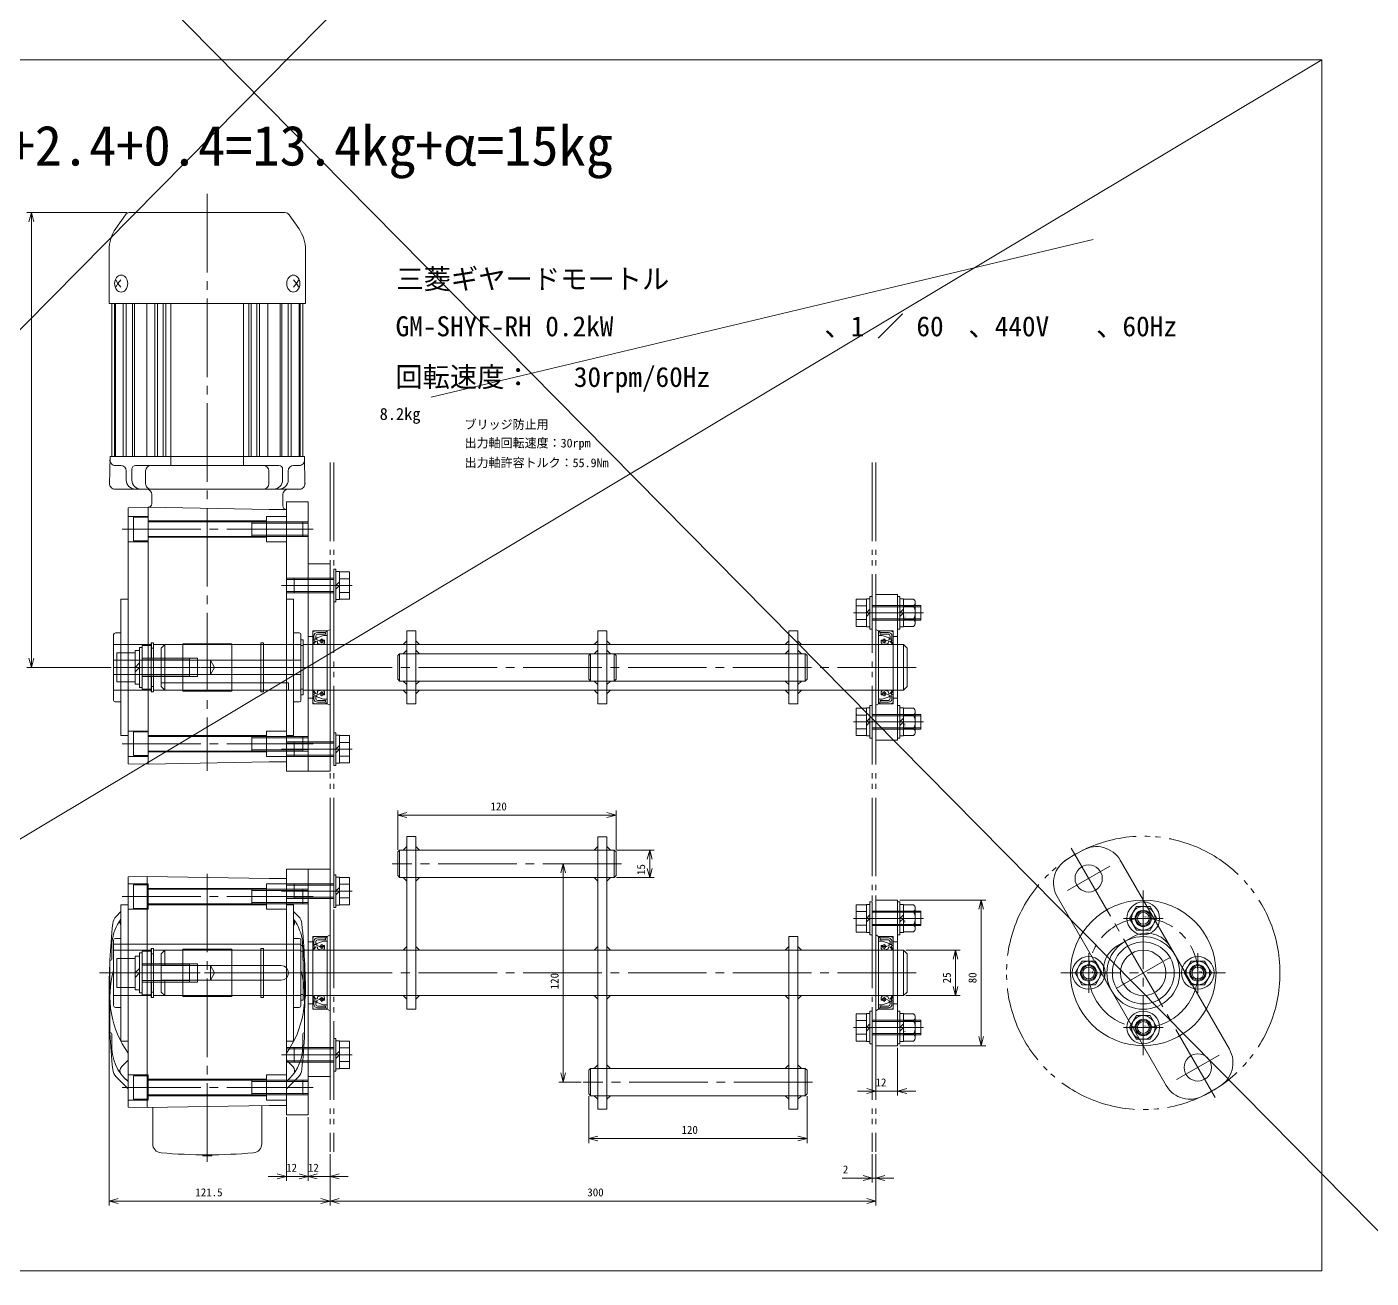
# Model space of a CAD drawing. Units: millimetres at full size. Extents: x -24503 to 24503, y -7436 to 7436.
# Drawn here: x -13068 to -12329, y -7085 to -6397 of the extents above; entities that cross this region are included whole.
import ezdxf
from ezdxf.enums import TextEntityAlignment as Align

# ---------------------------------------------------------------- set-up
doc = ezdxf.new("R2010")
doc.units = ezdxf.units.MM
doc.header["$LTSCALE"] = 4.8
doc.linetypes.add('CHAIN2', pattern=[12, 9, -1, 1, -1])
doc.linetypes.add('DOUBLE_CHAIN2', pattern=[12.8, 9, -1, 0.6, -0.6, 0.6, -1])
for name, color, linetype, lineweight in [('0-2_08_DIM', 3, 'Continuous', 9), ('0-3_06_PHANTOM', 7, 'DOUBLE_CHAIN2', 9), ('0-4_0', 2, 'Continuous', 9), ('0-6_05_CENTER', 2, 'CHAIN2', 9), ('0-7_04_HIDDEN', 7, 'Continuous', 9), ('0-8_10_DRAFT', 1, 'Continuous', 9)]:
    doc.layers.add(name, color=color, linetype=linetype, lineweight=lineweight)
doc.layers.add('0-9_07_TEXT', color=2, linetype='Continuous')
doc.styles.add('ＭＳ ゴシック', font='')
doc.styles.add('ＭＳ Ｐゴシック', font='')
doc.styles.get('ＭＳ ゴシック').set_extended_font_data('MS Gothic')
doc.styles.get('ＭＳ Ｐゴシック').set_extended_font_data('MS PGothic')

# ---------------------------------------------------------------- blocks, each defined once
blk = doc.blocks.new('GM-SHYF-RH 0.2kW、1／30、200V、60Hzb_1_1')
at = {"layer": '0-4_0'}
for p, q in [((-200, 105.5), (-229.505, 105.5)), ((-200, 105.5), (-200, 51.5)), ((-116, 104), (-200, 104)), ((-100.493, 105.218), (-116, 104.948)), ((-116, 51.5), (-116, 105)), ((-241.321, 101.775), (-248.891, 96.473)), ((-213, 101.82), (-211, 100.644)), ((-211, 100.644), (-213, 98.991)), ((-200, 102.5), (-116, 102.5)), ((-200, 102), (-116, 102)), ((-200, 97.633), (-116, 97.633)), ((-111, 99), (-111, 102.034)), ((-98, 102.261), (-98, 85)), ((-98, 102.261), (-98, 51.5)), ((-37.5, 95), (-37.5, 99)), ((-19, 102), (-19, 99)), ((18, 103), (-18, 103)), ((19, 102), (19, 99)), ((-250, 94.344), (-250, 51.5)), ((-200.158, 91.54), (-116, 91.54)), ((-200, 96.005), (-116, 96.005)), ((-200, 92.542), (-116, 92.542)), ((-111, 51.5), (-111, 90.93)), ((-109, 92.93), (-103, 92.93)), ((-108, 96), (-103, 96)), ((-98, 88.392), (-98, 91)), ((-88.831, 93), (-95, 93)), ((-86.831, 95), (0, 95)), ((-86.831, 85.5), (-86.831, 95)), ((0, 95), (52.023, 95)), ((52.023, 85.5), (52.023, 95)), ((-200, 84.804), (-116, 84.804)), ((-101, 85.392), (-108, 85.392)), ((-87.991, 19), (-86.831, 85.5)), ((53.183, 19), (52.023, 85.5)), ((-200, 80.256), (-116, 80.256)), ((-200, 78.777), (-116, 78.777)), ((-200, 75.685), (-116, 75.685)), ((-200, 74.338), (-116, 74.338)), ((-200, 71.5), (-116, 71.5)), ((-111, 71.5), (-116, 71.5)), ((-250, 8.656), (-250, 51.5)), ((-200, -2.5), (-200, 51.5)), ((-116, 51.5), (-116, -2)), ((-111, 51.5), (-111, 12.07)), ((-98, 0.739), (-98, 51.5)), ((-200, 31.5), (-116, 31.5)), ((-111, 31.5), (-116, 31.5)), ((-200, 28.662), (-116, 28.662)), ((-200, 27.315), (-116, 27.315)), ((-200, 24.223), (-116, 24.223)), ((-200, 22.744), (-116, 22.744)), ((-200, 18.196), (-116, 18.196)), ((-101, 17.608), (-108, 17.608)), ((-89.992, 21), (-95, 21)), ((-87.992, 19), (53.192, 19)), ((-87.983, 19), (-87.791, 8)), ((-200.158, 11.46), (-116, 11.46)), ((-200, 10.458), (-116, 10.458)), ((-109, 10.07), (-103, 10.07)), ((-98, 14.608), (-98, 12)), ((-73.125, 8), (-59.09, 8)), ((-37.5, 4), (-37.5, 8)), ((37.5, 4), (37.5, 8)), ((-241.321, 1.225), (-248.891, 6.527)), ((-211, 2.356), (-213, 4.009)), ((-213, 1.18), (-211, 2.356)), ((-200, 6.995), (-116, 6.995)), ((-200, 5.367), (-116, 5.367)), ((-200, 1), (-116, 1)), ((-200, 0.5), (-116, 0.5)), ((-111, 4), (-111, 0.966)), ((-108, 7), (-103, 7)), ((-98, 0.739), (-98, 7)), ((37.5, 4), (-37.5, 4)), ((-19, 1), (-19, 4)), ((18, 0), (-18, 0)), ((19, 1), (19, 4)), ((-200, -2.5), (-229.505, -2.5)), ((-116, -1), (-200, -1)), ((-100.493, -2.218), (-116, -1.948))]:
    blk.add_line(p, q, dxfattribs=at)
for points in [[(-206.3, 98.827), (-206.39, 99.53), (-206.658, 100.206), (-207.092, 100.829), (-207.677, 101.375), (-208.389, 101.823), (-209.201, 102.156), (-210.083, 102.361), (-211, 102.431), (-211.917, 102.361), (-212.799, 102.156), (-213.611, 101.823), (-214.323, 101.375), (-214.908, 100.829), (-215.342, 100.206), (-215.61, 99.53), (-215.7, 98.827), (-215.61, 98.124), (-215.342, 97.448), (-214.908, 96.825), (-214.323, 96.279), (-213.611, 95.831), (-212.799, 95.498), (-211.917, 95.293), (-211, 95.224), (-210.083, 95.293), (-209.201, 95.498), (-208.389, 95.831), (-207.677, 96.279), (-207.092, 96.825), (-206.658, 97.448), (-206.39, 98.124)], [(-206.3, 4.173), (-206.39, 4.876), (-206.658, 5.552), (-207.092, 6.175), (-207.677, 6.721), (-208.389, 7.169), (-209.201, 7.502), (-210.083, 7.707), (-211, 7.776), (-211.917, 7.707), (-212.799, 7.502), (-213.611, 7.169), (-214.323, 6.721), (-214.908, 6.175), (-215.342, 5.552), (-215.61, 4.876), (-215.7, 4.173), (-215.61, 3.47), (-215.342, 2.794), (-214.908, 2.171), (-214.323, 1.625), (-213.611, 1.177), (-212.799, 0.844), (-211.917, 0.639), (-211, 0.569), (-210.083, 0.639), (-209.201, 0.844), (-208.389, 1.177), (-207.677, 1.625), (-207.092, 2.171), (-206.658, 2.794), (-206.39, 3.47)]]:
    blk.add_lwpolyline(points, close=True, dxfattribs=at)
for points in [[(-209, 101.82), (-211, 100.644), (-209, 98.991)], [(37.5, 95), (37.5, 99), (-37.5, 99)], [(53.192, 19), (53, 8), (-87.791, 8)], [(-209, 1.18), (-211, 2.356), (-209, 4.009)]]:
    blk.add_lwpolyline(points, dxfattribs=at)
for centre, radius, start, end in [((-229.505, 84.9), 20.6, 90, 125), ((-114, 102.034), 3, 0, 91), ((-101, 102.261), 3, 0, 91), ((-101, 102.261), 3, 0, 91), ((-247.4, 94.344), 2.6, 125, 180), ((-108, 99), 3, 180, 270), ((-18, 102), 1, 90, 180), ((18, 102), 1, 0, 90), ((-109, 90.93), 2, 90, 180), ((-103, 91), 5, 0, 90), ((-103, 87.93), 5, 0, 90), ((-95, 96), 3, 180, 270), ((-88.831, 95), 2, 270, 0), ((-108, 82.392), 3, 90, 180), ((-101, 82.392), 3, 0, 90), ((-108, 20.608), 3, 180, 270), ((-103, 15.07), 5, 270, 0), ((-101, 20.608), 3, 270, 0), ((-95, 18), 3, 90, 180), ((-89.992, 19), 2, 0, 90), ((-247.4, 8.656), 2.6, 180, 235), ((-109, 12.07), 2, 180, 270), ((-103, 12), 5, 270, 0), ((-229.505, 18.1), 20.6, 235, 270), ((-114, 0.966), 3, 269, 0), ((-108, 4), 3, 90, 180), ((-101, 0.739), 3, 269, 0), ((-101, 0.739), 3, 269, 0), ((-18, 1), 1, 180, 270), ((18, 1), 1, 270, 0)]:
    blk.add_arc(centre, radius, start, end, dxfattribs=at)
at = {"layer": '0-6_05_CENTER'}
for p, q in [((-76, 4.75), (-76, 98.25)), ((0, 0), (0, 103)), ((42, 4.75), (42, 98.25)), ((-260.386, 51.5), (56.966, 51.5))]:
    blk.add_line(p, q, dxfattribs=at)
at = {"layer": '0-7_04_HIDDEN', "color": 2}
for p, q in [((-12.5, 82.35), (-12.5, 103)), ((-4, 103), (-4, 0)), ((4, 103), (4, 0)), ((12.5, 82.35), (12.5, 103)), ((-83, 95), (-83, 84)), ((-69, 95), (-69, 84)), ((35, 95), (35, 84)), ((49, 95), (49, 84)), ((-69, 84), (-83, 84)), ((-80.5, 19), (-80.5, 84)), ((-71.5, 19), (-71.5, 84)), ((-13.5, 81), (-13.5, 82.35)), ((13.5, 82.35), (-13.5, 82.35)), ((13.5, 81), (13.5, 82.35)), ((49, 84), (35, 84)), ((37.5, 19), (37.5, 84)), ((46.5, 19), (46.5, 84)), ((13.5, 81), (-13.5, 81)), ((-12.5, 65), (-12.5, 81)), ((12.5, 65), (12.5, 81)), ((13, 65), (-13, 65)), ((-13, 38), (-13, 65)), ((13, 38), (13, 65)), ((13, 38), (-13, 38)), ((-12.5, 22), (-12.5, 38)), ((12.5, 22), (12.5, 38)), ((-83, 8), (-83, 19)), ((-69, 19), (-83, 19)), ((-69, 8), (-69, 19)), ((-13.5, 20.65), (-13.5, 22)), ((13.5, 22), (-13.5, 22)), ((13.5, 20.65), (-13.5, 20.65)), ((-12.5, 0), (-12.5, 20.65)), ((12.5, 0), (12.5, 20.65)), ((13.5, 20.65), (13.5, 22)), ((35, 8), (35, 19)), ((49, 19), (35, 19)), ((49, 8), (49, 19))]:
    blk.add_line(p, q, dxfattribs=at)
blk = doc.blocks.new('A$C46CB4146_1_1_1_1')
at = {"layer": '0-7_04_HIDDEN'}
for p, q in [((-7.506, 8.7), (7.506, 8.7)), ((-7.506, 3.2), (-7.506, 8.7)), ((-3.753, 3.2), (-3.753, 8.7)), ((3.753, 3.2), (3.753, 8.7)), ((7.506, 3.2), (7.506, 8.7)), ((-9, 1.2), (9, 1.2)), ((-9, 1.2), (-9, 0)), ((-9, 0), (9, 0)), ((-7.7, 3.2), (-7.7, 1.2)), ((7.7, 3.2), (-7.7, 3.2)), ((-4, -21.8), (-4, 0)), ((-3.323, -21.8), (-3.323, 0)), ((0, 1.2), (-2, 3.2)), ((0, 3.2), (2, 1.2)), ((3.323, -21.8), (3.323, 0)), ((4, -21.8), (4, 0)), ((7.7, 1.2), (7.7, 3.2)), ((9, 0), (9, 1.2)), ((-4, -21.8), (4, -21.8))]:
    blk.add_line(p, q, dxfattribs=at)
at = {"layer": '0-7_04_HIDDEN', "linetype": 'CHAIN2'}
blk.add_line((0, -23.3), (0, 10.2), dxfattribs=at)
at = {"layer": '0-8_10_DRAFT', "style": 'ＭＳ ゴシック', "width": 1.8}
blk.add_text('BT-M8x25L,SW,PW', height=0.2199, dxfattribs=at).set_placement((2.973, 8.358), align=Align.BOTTOM_LEFT)
blk = doc.blocks.new('A$C5D443E21_1_1')
at = {"layer": '0-4_0', "color": 134}
blk.add_lwpolyline([(57, 12), (57, 0), (-91, 0), (-91, 12)], close=True, dxfattribs=at)
at = {"layer": '0-6_05_CENTER'}
for p, q in [((-76, 14.715), (-76, -2.715)), ((42, 14.715), (42, -2.715))]:
    blk.add_line(p, q, dxfattribs=at)
at = {"layer": '0-6_05_CENTER', "color": 8, "lineweight": 18}
for p, q in [((-45, 14.715), (-45, -2.715)), ((45, 14.715), (45, -2.715))]:
    blk.add_line(p, q, dxfattribs=at)
at = {"layer": '0-7_04_HIDDEN'}
for p, q in [((-80, 12), (-80, 0)), ((-79.25, 12), (-79.25, 0)), ((-72.75, 12), (-72.75, 0)), ((-72, 12), (-72, 0)), ((38, 12), (38, 0)), ((38.75, 12), (38.75, 0)), ((45.25, 12), (45.25, 0)), ((46, 12), (46, 0))]:
    blk.add_line(p, q, dxfattribs=at)
at = {"layer": '0-7_04_HIDDEN', "color": 8, "lineweight": 18}
for p, q in [((-49, 12), (-49, 0)), ((-48.25, 12), (-48.25, 0)), ((-41.75, 12), (-41.75, 0)), ((-41, 12), (-41, 0)), ((41, 12), (41, 0)), ((41.75, 12), (41.75, 0)), ((48.25, 12), (48.25, 0)), ((49, 12), (49, 0))]:
    blk.add_line(p, q, dxfattribs=at)
at = {"layer": '0-8_10_DRAFT'}
blk.add_line((0, 12), (0, 0), dxfattribs=at)
blk = doc.blocks.new('A$C1B873358_1_1')
at = {"layer": '0-4_0', "color": 134}
blk.add_lwpolyline([(12, 57), (0, 57), (0, -57), (12, -57)], close=True, dxfattribs=at)
at = {"layer": '0-6_05_CENTER'}
for p, q in [((19.166, 45), (-7.076, 45)), ((19.166, -45), (-7.076, -45))]:
    blk.add_line(p, q, dxfattribs=at)
at = {"layer": '0-7_04_HIDDEN'}
for p, q in [((2.5, 17), (0, 17)), ((10.5, 20), (2.5, 20)), ((10.5, 20), (12, 20.866)), ((2.5, -17), (0, -17)), ((10.5, -20), (12, -20.866))]:
    blk.add_line(p, q, dxfattribs=at)
blk.add_lwpolyline([(10.5, -20), (2.5, -20), (2.5, 20)], dxfattribs=at)
at = {"layer": '0-8_10_DRAFT'}
for p, q in [((10.5, 20), (10.5, -20)), ((0, 0), (12, 0))]:
    blk.add_line(p, q, dxfattribs=at)
blk = doc.blocks.new('AE1314A0a_1_1')
at = {"layer": '0-4_0'}
for p, q in [((-6.017, 17.5), (-7.9, 17.5)), ((-7.05, 18.2), (-2.607, 18.2)), ((-6.969, 20), (-1.024, 20)), ((-6.969, 20), (-1.024, 20)), ((-6.5, 13.545), (-6.5, 14.92)), ((-6.4, 15.02), (-5.754, 15.02)), ((-2.24, 16.189), (-5.984, 17.494)), ((-4.9, 15.875), (-4.9, 13.125)), ((-3.9, 14.5), (-2.236, 15.15)), ((-2.173, 15.243), (-2.173, 16.095)), ((-0.979, 19.989), (-0.055, 19.528)), ((-0.979, 19.989), (-0.055, 19.528)), ((-0.1, 15), (-0.553, 15)), ((0, 19.438), (0, 15.1)), ((-3.525, 14.5), (-6.275, 14.5)), ((-1.767, 14.416), (-2.459, 14.135)), ((-6.5, -13.545), (-6.5, -14.92)), ((-3.525, -14.5), (-6.275, -14.5)), ((-4.9, -15.875), (-4.9, -13.125)), ((-3.9, -14.5), (-2.236, -15.15)), ((-1.767, -14.416), (-2.459, -14.135)), ((-6.017, -17.5), (-7.9, -17.5)), ((-7.05, -18.2), (-2.607, -18.2)), ((-6.969, -20), (-1.024, -20)), ((-6.969, -20), (-1.024, -20)), ((-6.4, -15.02), (-5.754, -15.02)), ((-2.24, -16.189), (-5.984, -17.494)), ((-2.173, -15.243), (-2.173, -16.095)), ((-0.979, -19.989), (-0.055, -19.528)), ((-0.979, -19.989), (-0.055, -19.528)), ((-0.1, -15), (-0.553, -15)), ((0, -19.438), (0, -15.1))]:
    blk.add_line(p, q, dxfattribs=at)
for points in [[(-8, 17.6), (-8, 19), (-7.86, 19.215), (-7.86, 19.4)], [(-8, 12.5), (-8, 17.6), (-8, 19), (-7.86, 19.215), (-7.86, 19.4)], [(-7.76, 19.5), (-7.724, 19.5), (-7.026, 19.982)], [(-7.76, 19.5), (-7.724, 19.5), (-7.026, 19.982)], [(-2.607, 19.2), (-7.05, 19.2), (-7.05, 18.2)], [(-1.607, 17.2), (-1.607, 15.585), (-0.607, 15.585), (-0.607, 17.2)], [(0, 19.438), (0, 15.1), (0, 12.5)], [(-2.673, 13.162), (-5, 12.5), (-5.837, 12.5), (-6.484, 13.49)], [(-2.549, 14.03), (-2.673, 13.491), (-2.673, 13.162)], [(-0.803, 14.75), (-0.803, 14.171), (0, 12.775), (-0.292, 12.5), (-1.649, 14.382)], [(-8, -12.5), (-8, -17.6), (-8, -19), (-7.86, -19.215), (-7.86, -19.4)], [(-2.673, -13.162), (-5, -12.5), (-5.837, -12.5), (-6.484, -13.49)], [(-2.549, -14.03), (-2.673, -13.491), (-2.673, -13.162)], [(-0.803, -14.75), (-0.803, -14.171), (0, -12.775), (-0.292, -12.5), (-1.649, -14.382)], [(0, -19.438), (0, -15.1), (0, -12.5)], [(-8, -17.6), (-8, -19), (-7.86, -19.215), (-7.86, -19.4)], [(-7.76, -19.5), (-7.724, -19.5), (-7.026, -19.982)], [(-7.76, -19.5), (-7.724, -19.5), (-7.026, -19.982)], [(-2.607, -19.2), (-7.05, -19.2), (-7.05, -18.2)], [(-1.607, -17.2), (-1.607, -15.585), (-0.607, -15.585), (-0.607, -17.2)]]:
    blk.add_lwpolyline(points, dxfattribs=at)
for centre in [(-4.9, 14.5), (-4.9, -14.5)]:
    blk.add_circle(centre, 1, dxfattribs=at)
for centre, radius, start, end in [((-7.9, 17.6), 0.1, 180, 270), ((-7.76, 19.4), 0.1, 90, 180), ((-7.76, 19.4), 0.1, 90, 180), ((-6.969, 19.9), 0.1, 90, 124.61956), ((-6.969, 19.9), 0.1, 90, 124.61956), ((-6.4, 14.92), 0.1, 90, 180), ((-6.017, 17.4), 0.1, 70.78519, 90), ((-2.607, 17.2), 2, 0, 90), ((-2.607, 17.2), 1, 0, 90), ((-2.273, 16.095), 0.1, 360, 70.78519), ((-2.273, 15.243), 0.1, 291.33975, 0), ((-1.024, 19.9), 0.1, 63.43495, 90), ((-1.024, 19.9), 0.1, 63.43495, 90), ((-0.553, 14.75), 0.25, 90, 180), ((-0.1, 15.1), 0.1, 270, 360), ((-0.1, 19.438), 0.1, 0, 63.43495), ((-0.1, 19.438), 0.1, 0, 63.43495), ((-6.4, 13.545), 0.1, 180, 213.12981), ((-2.402, 13.996), 0.15, 112.11539, 167.01248), ((-1.73, 14.323), 0.1, 35.78155, 112.11539), ((-6.4, -13.545), 0.1, 146.87019, 180), ((-2.402, -13.996), 0.15, 192.98752, 247.88461), ((-1.73, -14.323), 0.1, 247.88461, 324.21845), ((-0.553, -14.75), 0.25, 180, 270), ((-7.9, -17.6), 0.1, 90, 180), ((-7.76, -19.4), 0.1, 180, 270), ((-7.76, -19.4), 0.1, 180, 270), ((-6.969, -19.9), 0.1, 235.38044, 270), ((-6.969, -19.9), 0.1, 235.38044, 270), ((-6.4, -14.92), 0.1, 180, 270), ((-6.017, -17.4), 0.1, 270, 289.21481), ((-2.607, -17.2), 1, 270, 0), ((-2.607, -17.2), 2, 270, 0), ((-2.273, -16.095), 0.1, 289.21481, 0), ((-2.273, -15.243), 0.1, 360, 68.66025), ((-1.024, -19.9), 0.1, 270, 296.56505), ((-1.024, -19.9), 0.1, 270, 296.56505), ((-0.1, -15.1), 0.1, 0, 90), ((-0.1, -19.438), 0.1, 296.56505, 360), ((-0.1, -19.438), 0.1, 296.56505, 0)]:
    blk.add_arc(centre, radius, start, end, dxfattribs=at)
at = {"layer": '0-8_10_DRAFT'}
for p, q in [((-8, 12.5), (0, 12.5)), ((0, 0), (-8, 0)), ((-8, -12.5), (0, -12.5))]:
    blk.add_line(p, q, dxfattribs=at)
blk = doc.blocks.new('STWS25a_1_1')
at = {"layer": '0-4_0'}
for points in [[(0, 11.95), (-1.2, 11.95), (-1.2, 15.05), (0, 15.05)], [(0, -11.95), (-1.2, -11.95), (-1.2, -15.05), (0, -15.05)]]:
    blk.add_lwpolyline(points, close=True, dxfattribs=at)
at = {"layer": '0-8_10_DRAFT'}
blk.add_line((-1.2, 0), (0, 0), dxfattribs=at)
blk = doc.blocks.new('FWSSS-D24-V10.0-T8.0a_1_1')
at = {"layer": '0-4_0'}
for points in [[(0, 12), (-5, 12), (-5, 5), (0, 5)], [(0, -12), (-5, -12), (-5, -5), (0, -5)]]:
    blk.add_lwpolyline(points, close=True, dxfattribs=at)
at = {"layer": '0-8_10_DRAFT'}
blk.add_line((-5, 0), (0, 0), dxfattribs=at)
blk = doc.blocks.new('A$C6AFA1BC6_1_1')
at = {"layer": '0-7_04_HIDDEN', "linetype": 'CHAIN2'}
blk.add_line((0, -86.5), (0, 9.5), dxfattribs=at)
at = {"layer": '0-7_04_HIDDEN'}
for p, q in [((6.5, 0), (-6.5, 0)), ((-4, -85), (-4, 0)), ((4, -85), (4, 0)), ((-4, -57), (4, -57)), ((-3.323, -85), (-3.323, -57)), ((3.323, -85), (3.323, -57)), ((-4, -85), (4, -85))]:
    blk.add_line(p, q, dxfattribs=at)
blk.add_lwpolyline([(6.5, 0), (6.5, 8), (-6.5, 8), (-6.5, 0)], dxfattribs=at)
at = {"layer": '0-8_10_DRAFT', "style": 'ＭＳ ゴシック', "width": 1.9}
blk.add_text('CS-M8x85L', height=0.2199, dxfattribs=at).set_placement((3.561, 7.658), align=Align.BOTTOM_LEFT)
blk = doc.blocks.new('A$C069235CC_1_1')
at = {"layer": '0-4_0', "color": 134}
blk.add_lwpolyline([(0, -78), (-12, -78), (-12, 57), (0, 57)], close=True, dxfattribs=at)
at = {"layer": '0-6_05_CENTER', "color": 8, "lineweight": 18}
for p, q in [((-14.715, 45), (2.715, 45)), ((-14.715, -45), (2.715, -45))]:
    blk.add_line(p, q, dxfattribs=at)
at = {"layer": '0-6_05_CENTER'}
for p, q in [((-14.715, 42), (2.715, 42)), ((-14.715, -63), (2.715, -63))]:
    blk.add_line(p, q, dxfattribs=at)
at = {"layer": '0-7_04_HIDDEN', "color": 8, "lineweight": 18}
for p, q in [((-12, 49), (0, 49)), ((-12, 48.25), (0, 48.25)), ((-12, 41.75), (0, 41.75)), ((-12, 41), (0, 41)), ((-12, -41), (0, -41)), ((-12, -41.75), (0, -41.75)), ((-12, -48.25), (0, -48.25)), ((-12, -49), (0, -49))]:
    blk.add_line(p, q, dxfattribs=at)
at = {"layer": '0-7_04_HIDDEN'}
for p, q in [((-12, 46), (0, 46)), ((-12, 45.25), (0, 45.25)), ((-12, 38.75), (0, 38.75)), ((-12, 38), (0, 38)), ((-12, -59), (0, -59)), ((-12, -59.75), (0, -59.75)), ((-12, -66.25), (0, -66.25)), ((-12, -67), (0, -67))]:
    blk.add_line(p, q, dxfattribs=at)
at = {"layer": '0-8_10_DRAFT'}
blk.add_lwpolyline([(0, 0), (-12, 0), (0, 0)], dxfattribs=at)
blk = doc.blocks.new('GM-SHYF-RH 0.2kW、1／30、200V、60Hzc_1_1')
at = {"layer": '0-4_0'}
for p, q in [((18.5, 52.991), (8, 52.808)), ((8, 52.808), (8, -73.808)), ((18.5, 53.009), (18.5, 48.5)), ((18.5, 53), (85.5, 51.831)), ((85.5, 51.831), (95, 51.831)), ((95, -59.282), (95, 51.831)), ((18.5, -64.887), (18.5, 49.509)), ((4, 37.5), (4, -37.5)), ((4, 37.5), (8, 37.5)), ((4, 33.687), (1.411, 31.098)), ((99, 33.687), (101.589, 31.098)), ((0, -18), (0, 18)), ((1, 19), (4, 19)), ((102, 19), (99, 19)), ((103, -18), (103, 18)), ((-2, 6.5), (-2, -32.5)), ((105, -32.5), (105, 7.009)), ((1, -19), (4, -19)), ((102, -19), (99, -19)), ((4, -37.5), (8, -37.5)), ((95, -37.491), (99, -37.491)), ((8, -48.015), (4.346, -51.668)), ((95, -48.015), (98.654, -51.668)), ((8, -63.687), (1.411, -57.098)), ((95, -63.687), (101.589, -57.098)), ((18.5, -74.017), (18.5, -64.887)), ((19.25, -74.004), (8, -73.808)), ((18.5, -74.017), (18.5, -69.509)), ((18.5, -74.017), (85.5, -72.848)), ((81.5, -72.918), (81.5, -93.939)), ((21.5, -73.965), (21.5, -93.939)), ((54, -99.99), (54, -100.5))]:
    blk.add_line(p, q, dxfattribs=at)
for points in [[(95, 37.491), (99, 37.491), (99, -37.491)], [(85.5, -72.848), (95, -72.848), (95, -59.282)], [(49, -99.99), (49, -100.5), (54, -100.5)]]:
    blk.add_lwpolyline(points, dxfattribs=at)
for centre, radius, start, end in [((6.078, 26.431), 6.6, 135, 174.25632), ((96.922, 26.431), 6.6, 5.74368, 45), ((398.1, -13), 400.6, 174.25632, 180), ((24, 14.5), 25, 143.1301, 174.26983), ((6.468, 27.79), 3, 145.3407, 214.6593), ((79, 14.5), 25, 5.73017, 36.8699), ((96.532, 27.79), 3, 325.3407, 34.6593), ((-295.1, -13), 400.6, 0, 5.74368), ((399, 7), 400, 178.56802, 179.92847), ((1, 18), 1, 90, 180), ((102, 18), 1, 0, 90), ((-296, 7), 400, 0.053, 1.43198), ((-1.5, 7.5), 0.5, 270, 0), ((104.5, 7.5), 0.5, 180, 270), ((-1.5, 6.5), 0.5, 90, 180), ((51.5, -13), 53.5, 164.28414, 215.60164), ((51.5, -13), 53.5, 324.39836, 15.71586), ((104.5, 6.5), 0.5, 0, 90), ((398.1, -13), 400.6, 179.0703, 180), ((398.1, 0), 400.6, 180.9297, 182.86294), ((-295.1, 0), 400.6, 357.13706, 359.0703), ((398.1, -13), 400.6, 180, 185.74368), ((1, -18), 1, 180, 270), ((102, -18), 1, 270, 0), ((-1.5, -32.5), 0.5, 180, 270), ((-1.5, -33.5), 0.5, 0, 90), ((399, -33), 400, 180.07153, 180.85954), ((-295.1, -13), 400.6, 354.25632, 357.13706), ((-296, -33), 400, 358.56802, 359.92847), ((104.5, -33.5), 0.5, 90, 180), ((104.5, -32.5), 0.5, 270, 0), ((24, -40.5), 25, 176.56135, 230.20818), ((79, -40.5), 25, 309.79182, 354.26983), ((6.468, -53.79), 3, 135, 217.16252), ((96.532, -53.79), 3, 322.83748, 45), ((6.078, -52.431), 6.6, 185.74368, 225), ((8.408, -56.021), 3, 224.86958, 262.17814), ((94.592, -56.021), 3, 277.82186, 315.13042), ((96.922, -52.431), 6.6, 315, 354.25632), ((26.5, -93.939), 5, 180, 265.13859), ((76.5, -93.939), 5, 274.86141, 0), ((51.5, 200), 300, 265.13859, 274.86141)]:
    blk.add_arc(centre, radius, start, end, dxfattribs=at)
at = {"layer": '0-6_05_CENTER'}
for p, q in [((51.5, -103.882), (51.5, 55.941)), ((4.75, 42), (98.25, 42)), ((-7.647, 0), (110.647, 0)), ((4.75, -63), (98.25, -63))]:
    blk.add_line(p, q, dxfattribs=at)
at = {"layer": '0-7_04_HIDDEN', "color": 2}
for p, q in [((8, 49), (19, 49)), ((19, 35), (19, 49)), ((19, 46.5), (84, 46.5)), ((84, 35), (84, 49)), ((95, 49), (84, 49)), ((19, 37.5), (84, 37.5)), ((8, 35), (19, 35)), ((95, 35), (84, 35)), ((0, 15.8), (103, 15.8)), ((0, 12.5), (20.65, 12.5)), ((20.65, 13.5), (22, 13.5)), ((20.65, -13.5), (20.65, 13.5)), ((22, -13.5), (22, 13.5)), ((22, 12.5), (38, 12.5)), ((38, -13), (38, 13)), ((38, 13), (65, 13)), ((65, -13), (65, 13)), ((65, 12.5), (81, 12.5)), ((81, 13.5), (82.35, 13.5)), ((81, -13.5), (81, 13.5)), ((82.35, -13.5), (82.35, 13.5)), ((82.35, 12.5), (103, 12.5)), ((0, -12.5), (20.65, -12.5)), ((20.65, -13.5), (22, -13.5)), ((22, -12.5), (38, -12.5)), ((38, -13), (65, -13)), ((65, -12.5), (81, -12.5)), ((81, -13.5), (82.35, -13.5)), ((82.35, -12.5), (103, -12.5)), ((8, -56), (19, -56)), ((19, -70), (19, -56)), ((19, -58.5), (84, -58.5)), ((95, -56), (84, -56)), ((84, -70), (84, -56)), ((8, -70), (19, -70)), ((19, -67.5), (84, -67.5)), ((95, -70), (84, -70))]:
    blk.add_line(p, q, dxfattribs=at)
at = {"layer": '0-8_10_DRAFT'}
blk.add_line((59.408, -13), (43.908, -13), dxfattribs=at)
blk = doc.blocks.new('A$C001C79F1_1_1')
at = {"layer": '0-4_0', "color": 134}
for p, q in [((240, 67.5), (140, 67.5)), ((240, 52.5), (140, 52.5)), ((2, 4), (2, 12.5)), ((76.65, 12.5), (76.65, -12.5)), ((76.65, 11.95), (78, 11.95)), ((78, 12.5), (78, -12.5)), ((78, 12.5), (135, 12.5)), ((140, 12.5), (240, 12.5)), ((245, 12.5), (345, 12.5)), ((408, 12.5), (408, -12.5)), ((66, 4), (0, 4)), ((66, -4), (0, -4)), ((2, -12.5), (2, -4)), ((76.65, -11.95), (78, -11.95)), ((135, -12.5), (78, -12.5)), ((240, -12.5), (140, -12.5)), ((345, -12.5), (245, -12.5)), ((408, -12.5), (350, -12.5)), ((345, -52.5), (245, -52.5)), ((345, -67.5), (245, -67.5))]:
    blk.add_line(p, q, dxfattribs=at)
for points in [[(140, 75), (140, -20), (135, -20), (135, 75)], [(240, -75), (240, 74.75), (245, 74.75), (245, -75)], [(345, -75), (345, 20), (350, 20), (350, -75)]]:
    blk.add_lwpolyline(points, close=True, dxfattribs=at)
for points in [[(131, 67.5), (130, 66.5), (130, 53.5), (131, 52.5)], [(135, 67.5), (131, 67.5), (131, 52.5), (135, 52.5)], [(245, 67.5), (249, 67.5), (249, 52.5), (245, 52.5)], [(249, 67.5), (250, 66.5), (250, 53.5), (249, 52.5)], [(76.65, -12.5), (2, -12.5), (0, -10.5), (0, 10.5), (2, 12.5), (76.65, 12.5)], [(350, 12.5), (408, 12.5), (410, 10.5), (410, -10.5), (408, -12.5)], [(236, -52.5), (235, -53.5), (235, -66.5), (236, -67.5)], [(240, -52.5), (236, -52.5), (236, -67.5), (240, -67.5)], [(350, -52.5), (354, -52.5), (354, -67.5), (350, -67.5)], [(354, -52.5), (355, -53.5), (355, -66.5), (354, -67.5)]]:
    blk.add_lwpolyline(points, dxfattribs=at)
at = {"layer": '0-4_0', "color": 3}
for points in [[(135, 67.5), (133, 67.5), (135, 69.5)], [(140, 67.5), (142, 67.5), (140, 69.5)], [(240, 67.5), (238, 67.5), (240, 69.5)], [(245, 67.5), (247, 67.5), (245, 69.5)], [(135, 52.5), (133, 52.5), (135, 50.5)], [(140, 52.5), (142, 52.5), (140, 50.5)], [(240, 52.5), (238, 52.5), (240, 50.5)], [(245, 52.5), (247, 52.5), (245, 50.5)], [(135, 12.5), (133, 12.5), (135, 14.5)], [(140, 12.5), (142, 12.5), (140, 14.5)], [(240, 12.5), (238, 12.5), (240, 14.5)], [(245, 12.5), (247, 12.5), (245, 14.5)], [(345, 12.5), (343, 12.5), (345, 14.5)], [(350, 12.5), (352, 12.5), (350, 14.5)], [(135, -12.5), (133, -12.5), (135, -14.5)], [(140, -12.5), (142, -12.5), (140, -14.5)], [(240, -12.5), (238, -12.5), (240, -14.5)], [(245, -12.5), (247, -12.5), (245, -14.5)], [(345, -12.5), (343, -12.5), (345, -14.5)], [(350, -12.5), (352, -12.5), (350, -14.5)], [(240, -52.5), (238, -52.5), (240, -50.5)], [(245, -52.5), (247, -52.5), (245, -50.5)], [(345, -52.5), (343, -52.5), (345, -50.5)], [(350, -52.5), (352, -52.5), (350, -50.5)], [(240, -67.5), (238, -67.5), (240, -69.5)], [(245, -67.5), (247, -67.5), (245, -69.5)], [(345, -67.5), (343, -67.5), (345, -69.5)], [(350, -67.5), (352, -67.5), (350, -69.5)]]:
    blk.add_lwpolyline(points, close=True, dxfattribs=at)
at = {"layer": '0-4_0', "color": 134}
blk.add_arc((66, 0), 4, 270, 90, dxfattribs=at)
at = {"layer": '0-6_05_CENTER'}
for p, q in [((253, 60), (127, 60)), ((415, 0), (-5, 0)), ((358, -60), (232, -60))]:
    blk.add_line(p, q, dxfattribs=at)
at = {"layer": '0-7_04_HIDDEN'}
for p, q in [((140, 67.5), (135, 67.5)), ((135, 67.5), (140, 67.5)), ((245, 67.5), (240, 67.5)), ((140, 52.5), (135, 52.5)), ((135, 52.5), (140, 52.5)), ((245, 52.5), (240, 52.5)), ((140, 12.5), (135, 12.5)), ((135, 12.5), (140, 12.5)), ((245, 12.5), (240, 12.5)), ((350, 12.5), (345, 12.5)), ((0, 5), (20, 5)), ((0, 4), (27, 4)), ((20, 5), (20, -5)), ((27, 4), (27, -4)), ((29.31, 0), (27, 4)), ((27, -4), (29.31, 0)), ((0, -4), (27, -4)), ((0, -5), (20, -5)), ((140, -12.5), (135, -12.5)), ((135, -12.5), (140, -12.5)), ((245, -12.5), (240, -12.5)), ((350, -12.5), (345, -12.5)), ((245, -52.5), (240, -52.5)), ((350, -52.5), (345, -52.5)), ((245, -67.5), (240, -67.5)), ((350, -67.5), (345, -67.5))]:
    blk.add_line(p, q, dxfattribs=at)
blk = doc.blocks.new('A$C6A7672B0_1_1')
at = {"layer": '0-4_0', "color": 134}
blk.add_lwpolyline([(12, 40), (0, 40), (0, -40), (12, -40)], close=True, dxfattribs=at)
at = {"layer": '0-6_05_CENTER'}
for p, q in [((19.166, 30), (-7.076, 30)), ((19.166, -30), (-7.076, -30))]:
    blk.add_line(p, q, dxfattribs=at)
at = {"layer": '0-7_04_HIDDEN'}
for p, q in [((2.5, 17), (0, 17)), ((10.5, 20), (2.5, 20)), ((10.5, 20), (12, 20.866)), ((2.5, -17), (0, -17)), ((10.5, -20), (12, -20.866))]:
    blk.add_line(p, q, dxfattribs=at)
blk.add_lwpolyline([(10.5, -20), (2.5, -20), (2.5, 20)], dxfattribs=at)
at = {"layer": '0-8_10_DRAFT'}
for p, q in [((10.5, 20), (10.5, -20)), ((0, 0), (12, 0))]:
    blk.add_line(p, q, dxfattribs=at)
blk = doc.blocks.new('8b_1_1_1_1')
at = {"layer": '0-4_0', "color": 134, "linetype": 'CHAIN2'}
for p, q in [((0, -10.868), (0, 10.868)), ((10.868, 0), (-10.868, 0))]:
    blk.add_line(p, q, dxfattribs=at)
at = {"layer": '0-4_0', "color": 134}
for p, q in [((-3.75, 6.495), (-7.5, 0)), ((-7.5, 0), (-3.75, -6.495)), ((3.75, 6.495), (-3.75, 6.495)), ((3.75, 6.495), (-3.75, 6.495)), ((7.5, 0), (3.75, 6.495)), ((3.75, -6.495), (7.5, 0)), ((-3.75, -6.495), (3.75, -6.495)), ((-3.75, -6.495), (3.75, -6.495))]:
    blk.add_line(p, q, dxfattribs=at)
for points in [[(-3.75, 6.495), (-7.5, 0), (-3.75, -6.495)], [(3.75, -6.495), (7.5, 0), (3.75, 6.495)]]:
    blk.add_lwpolyline(points, dxfattribs=at)
for radius in [9, 6.495, 4, 3.25]:
    blk.add_circle((0, 0), radius, dxfattribs=at)
at = {"layer": '0-8_10_DRAFT', "style": 'ＭＳ ゴシック', "width": 1.75}
blk.add_text('M8', height=0.7331, dxfattribs=at).set_placement((0.763, 0.143), align=Align.BOTTOM_LEFT)
blk = doc.blocks.new('M8Nza_1_1_1_1')
at = {"layer": '0-4_0', "color": 134}
for p, q in [((-7.5, 8.695), (-7.5, 3.2)), ((5.625, 9.7), (-5.625, 9.7)), ((-3.75, 3.2), (-3.75, 8.695)), ((3.75, 8.695), (3.75, 3.2)), ((7.5, 3.2), (7.5, 8.695)), ((-7.7, 3.2), (7.7, 3.2)), ((-7.7, 3.2), (-7.7, 1.2)), ((0, 1.2), (-2, 3.2)), ((0, 3.2), (2, 1.2)), ((7.7, 3.2), (7.7, 1.2))]:
    blk.add_line(p, q, dxfattribs=at)
at = {"layer": '0-4_0', "color": 134, "linetype": 'CHAIN2'}
blk.add_line((0, 9.7), (0, 0), dxfattribs=at)
at = {"layer": '0-4_0', "color": 134}
blk.add_lwpolyline([(-9, 1.2), (9, 1.2), (9, 0), (-9, 0)], close=True, dxfattribs=at)
for centre, radius, start, end in [((-5.625, 7.448), 2.252, 33.626, 146.374), ((0, 2.2), 7.5, 60, 120), ((5.625, 7.448), 2.252, 33.626, 146.374)]:
    blk.add_arc(centre, radius, start, end, dxfattribs=at)
at = {"layer": '0-8_10_DRAFT', "style": 'ＭＳ ゴシック', "width": 1.75}
blk.add_text('M8', height=0.7331, dxfattribs=at).set_placement((0.868, 3.273), align=Align.BOTTOM_LEFT)
blk = doc.blocks.new('A$C2B636EB2_1_1_1_1')
at = {"layer": '0-7_04_HIDDEN'}
for p, q in [((-7.506, 8.7), (7.506, 8.7)), ((-7.506, 3.2), (-7.506, 8.7)), ((-3.753, 3.2), (-3.753, 8.7)), ((3.753, 3.2), (3.753, 8.7)), ((7.506, 3.2), (7.506, 8.7)), ((-9, 1.2), (9, 1.2)), ((-9, 1.2), (-9, 0)), ((-9, 0), (9, 0)), ((-7.7, 3.2), (-7.7, 1.2)), ((7.7, 3.2), (-7.7, 3.2)), ((-4, -26.8), (-4, 0)), ((-3.323, -26.8), (-3.323, 0)), ((0, 1.2), (-2, 3.2)), ((0, 3.2), (2, 1.2)), ((3.323, -26.8), (3.323, 0)), ((4, -26.8), (4, 0)), ((7.7, 1.2), (7.7, 3.2)), ((9, 0), (9, 1.2)), ((-4, -26.8), (4, -26.8))]:
    blk.add_line(p, q, dxfattribs=at)
at = {"layer": '0-7_04_HIDDEN', "linetype": 'CHAIN2'}
blk.add_line((0, -28.3), (0, 10.2), dxfattribs=at)
at = {"layer": '0-8_10_DRAFT', "style": 'ＭＳ ゴシック', "width": 1.8}
blk.add_text('BT-M8x30L,SW,PW', height=0.2199, dxfattribs=at).set_placement((3.064, 8.358), align=Align.BOTTOM_LEFT)
blk = doc.blocks.new('A$C39822F65_1_1')
at = {"layer": '0-4_0', "color": 134}
for centre, radius in [((0, 0), 40), ((0, 30), 4.5), ((0, 0), 20), ((0, 0), 17), ((-30, 0), 4.5), ((30, 0), 4.5), ((0, -30), 4.5)]:
    blk.add_circle(centre, radius, dxfattribs=at)
at = {"layer": '0-6_05_CENTER'}
for p, q in [((0, 45.296), (0, -45.296)), ((45.296, 0), (-45.296, 0))]:
    blk.add_line(p, q, dxfattribs=at)
blk.add_circle((0, 0), 30, dxfattribs=at)
blk = doc.blocks.new('A$C0AD82597_1_1')
at = {"layer": '0-4_0', "color": 134}
for p, q in [((5, 75), (-5, 75)), ((-20, 60), (-20, -60)), ((20, -60), (20, 60)), ((-20, -5), (-20, 0)), ((20, 0), (20, -5)), ((5, -20), (-5, -20)), ((-5, -75), (5, -75))]:
    blk.add_line(p, q, dxfattribs=at)
for centre, radius in [((0, 60), 7.5), ((0, 0), 12.5), ((0, -60), 7.5)]:
    blk.add_circle(centre, radius, dxfattribs=at)
for centre, start, end in [((-5, 60), 90, 180), ((5, 60), 0, 90), ((-5, -5), 180, 270), ((5, -5), 270, 0), ((-5, -60), 180, 270), ((5, -60), 270, 0)]:
    blk.add_arc(centre, 15, start, end, dxfattribs=at)
at = {"layer": '0-6_05_CENTER'}
for p, q in [((0, 79.097), (0, -79.097)), ((13.443, 60), (-13.443, 60)), ((17.187, 0), (-17.187, 0)), ((13.443, -60), (-13.443, -60))]:
    blk.add_line(p, q, dxfattribs=at)
blk = doc.blocks.new('A$C1BF24BC8_1_1')
at = {"layer": '0-4_0', "color": 134}
for p, q in [((2, -12.5), (2, 12.5)), ((76.65, 12.5), (76.65, -12.5)), ((76.65, 11.95), (78, 11.95)), ((78, 12.5), (135, 12.5)), ((78, 12.5), (78, -12.5)), ((140, 12.5), (240, 12.5)), ((240, 7.5), (140, 7.5)), ((245, 12.5), (345, 12.5)), ((408, 12.5), (408, -12.5)), ((76.65, -11.95), (78, -11.95)), ((135, -12.5), (78, -12.5)), ((240, -7.5), (140, -7.5)), ((240, -12.5), (140, -12.5)), ((345, -12.5), (245, -12.5)), ((408, -12.5), (350, -12.5))]:
    blk.add_line(p, q, dxfattribs=at)
for points in [[(140, 20), (140, -20), (135, -20), (135, 20)], [(245, 20), (245, -20), (240, -20), (240, 20)], [(350, 20), (350, -20), (345, -20), (345, 20)]]:
    blk.add_lwpolyline(points, close=True, dxfattribs=at)
for points in [[(76.65, -12.5), (2, -12.5), (0, -10.5), (0, 10.5), (2, 12.5), (76.65, 12.5)], [(131, 7.5), (130, 6.5), (130, -6.5), (131, -7.5)], [(135, 7.5), (131, 7.5), (131, -7.5), (135, -7.5)], [(245, 7.5), (249, 7.5), (249, -7.5), (245, -7.5)], [(249, 7.5), (250, 6.5), (250, -6.5), (249, -7.5)], [(350, 12.5), (408, 12.5), (410, 10.5), (410, -10.5), (408, -12.5)]]:
    blk.add_lwpolyline(points, dxfattribs=at)
at = {"layer": '0-4_0', "color": 3}
for points in [[(135, 12.5), (133, 12.5), (135, 14.5)], [(135, 7.5), (133, 7.5), (135, 9.5)], [(140, 12.5), (142, 12.5), (140, 14.5)], [(140, 7.5), (142, 7.5), (140, 9.5)], [(240, 12.5), (238, 12.5), (240, 14.5)], [(240, 7.5), (238, 7.5), (240, 9.5)], [(245, 12.5), (247, 12.5), (245, 14.5)], [(245, 7.5), (247, 7.5), (245, 9.5)], [(345, 12.5), (343, 12.5), (345, 14.5)], [(345, 7.5), (343, 7.5), (345, 9.5)], [(350, 12.5), (352, 12.5), (350, 14.5)], [(350, 7.5), (352, 7.5), (350, 9.5)], [(135, -7.5), (133, -7.5), (135, -9.5)], [(135, -12.5), (133, -12.5), (135, -14.5)], [(140, -7.5), (142, -7.5), (140, -9.5)], [(140, -12.5), (142, -12.5), (140, -14.5)], [(240, -7.5), (238, -7.5), (240, -9.5)], [(240, -12.5), (238, -12.5), (240, -14.5)], [(245, -7.5), (247, -7.5), (245, -9.5)], [(245, -12.5), (247, -12.5), (245, -14.5)], [(345, -7.5), (343, -7.5), (345, -9.5)], [(345, -12.5), (343, -12.5), (345, -14.5)], [(350, -7.5), (352, -7.5), (350, -9.5)], [(350, -12.5), (352, -12.5), (350, -14.5)]]:
    blk.add_lwpolyline(points, close=True, dxfattribs=at)
at = {"layer": '0-6_05_CENTER'}
blk.add_line((415, 0), (-5, 0), dxfattribs=at)
at = {"layer": '0-7_04_HIDDEN'}
for p, q in [((140, 12.5), (135, 12.5)), ((135, 12.5), (140, 12.5)), ((140, 7.5), (135, 7.5)), ((135, 7.5), (140, 7.5)), ((236, 7.5), (236, -7.5)), ((354, 7.5), (236, 7.5)), ((245, 12.5), (240, 12.5)), ((245, 7.5), (240, 7.5)), ((350, 12.5), (345, 12.5)), ((345, 7.5), (350, 7.5)), ((354, 7.5), (354, -7.5)), ((0, 5), (20, 5)), ((0, 4), (27, 4)), ((20, 5), (20, -5)), ((27, 4), (27, -4)), ((29.31, 0), (27, 4)), ((27, -4), (29.31, 0)), ((0, -4), (27, -4)), ((0, -5), (20, -5)), ((140, -7.5), (135, -7.5)), ((135, -7.5), (140, -7.5)), ((354, -7.5), (236, -7.5)), ((245, -7.5), (240, -7.5)), ((245, -12.5), (240, -12.5)), ((345, -7.5), (350, -7.5)), ((350, -12.5), (345, -12.5))]:
    blk.add_line(p, q, dxfattribs=at)
for points in [[(236, 7.5), (235, 6.5), (235, -6.5), (236, -7.5)], [(354, 7.5), (355, 6.5), (355, -6.5), (354, -7.5)], [(0, -8.5), (70, -8.5), (70, -12.5)], [(140, -12.5), (135, -12.5), (140, -12.5)]]:
    blk.add_lwpolyline(points, dxfattribs=at)
blk = doc.blocks.new('RTWS25b_1_1')
at = {"layer": '0-4_0'}
for points in [[(0, 13.5), (-1.2, 13.5), (-1.2, 10.5), (0, 10.5)], [(0, -13.5), (-1.2, -13.5), (-1.2, -10.5), (0, -10.5)]]:
    blk.add_lwpolyline(points, close=True, dxfattribs=at)
at = {"layer": '0-8_10_DRAFT'}
blk.add_line((0, 0), (-1.2, 0), dxfattribs=at)
blk = doc.blocks.new('A$C606D4CA3_1_1')
at = {"layer": '0-7_04_HIDDEN', "linetype": 'CHAIN2'}
blk.add_line((0, -27.5), (0, 15.5), dxfattribs=at)
at = {"layer": '0-7_04_HIDDEN'}
for p, q in [((-11, 1.5), (11, 1.5)), ((-11, 1.5), (-11, 0)), ((-11, 0), (11, 0)), ((-9.25, 4), (-9.25, 1.5)), ((-9.25, 4), (9.25, 4)), ((-5, -26), (-5, 0)), ((-4.188, -26), (-4.188, 0)), ((0, 1.5), (-2.5, 4)), ((0, 4), (2.5, 1.5)), ((4.188, -26), (4.188, 0)), ((5, -26), (5, 0)), ((9.25, 1.5), (9.25, 4)), ((11, 0), (11, 1.5)), ((-5, -26), (5, -26))]:
    blk.add_line(p, q, dxfattribs=at)
blk.add_lwpolyline([(8, 4), (8, 14), (-8, 14), (-8, 4)], dxfattribs=at)
at = {"layer": '0-8_10_DRAFT', "style": 'ＭＳ ゴシック', "width": 1.85}
blk.add_text('CS-M10x30L,SW,PW', height=0.2199, dxfattribs=at).set_placement((3.079, 13.658), align=Align.BOTTOM_LEFT)
blk = doc.blocks.new('_Open30')
at = {"layer": '0-2_08_DIM'}
blk.add_line((0, 0), (-1, 0), dxfattribs=at)
blk.add_lwpolyline([(-1, 0.26795), (0, 0), (-1, -0.26795)], dxfattribs=at)

msp = doc.modelspace()

# ---------------------------------------------------------------- linework, layer by layer
at = {"layer": '0-2_08_DIM'}
for p, q in [((-13013.29, -6499.629), (-13068.345, -6499.629)), ((-13065.845, -6744.629), (-13065.845, -6504.629)), ((-13021.946, -6749.629), (-13068.345, -6749.629)), ((-12864.496, -6849.878), (-12864.496, -6828.353)), ((-12749.496, -6830.853), (-12859.496, -6830.853)), ((-12744.496, -6849.878), (-12744.496, -6828.353)), ((-12744.246, -6850.128), (-12723.45, -6850.128)), ((-12725.95, -6860.128), (-12725.95, -6855.128)), ((-12763.746, -6857.628), (-12776.019, -6857.628)), ((-12773.519, -6972.628), (-12773.519, -6862.628)), ((-12744.246, -6865.128), (-12723.45, -6865.128)), ((-12588.446, -6877.628), (-12541.291, -6877.628)), ((-12543.791, -6952.628), (-12543.791, -6882.628)), ((-12585.246, -6905.128), (-12555.372, -6905.128)), ((-12557.872, -6925.128), (-12557.872, -6910.128)), ((-12585.246, -6930.128), (-12555.372, -6930.128)), ((-13023.196, -6931.878), (-13023.196, -7045.54)), ((-12601.696, -6958.878), (-12601.696, -6985.071)), ((-12589.696, -6958.878), (-12589.696, -6985.071)), ((-12588.446, -6957.628), (-12541.291, -6957.628)), ((-12763.746, -6977.628), (-12776.019, -6977.628)), ((-12606.696, -6982.571), (-12611.696, -6982.571)), ((-12601.696, -6982.571), (-12589.696, -6982.571)), ((-12584.696, -6982.571), (-12579.696, -6982.571)), ((-12759.496, -6985.378), (-12759.496, -7011.181)), ((-12639.496, -6985.378), (-12639.496, -7011.181)), ((-12925.696, -6996.878), (-12925.696, -7031.989)), ((-12913.696, -6996.878), (-12913.696, -7031.989)), ((-12913.696, -6996.878), (-12913.696, -7031.989)), ((-12754.496, -7008.681), (-12644.496, -7008.681)), ((-12901.696, -7017.241), (-12901.696, -7045.54)), ((-12901.696, -7017.241), (-12901.696, -7045.54)), ((-12901.696, -7017.241), (-12901.696, -7031.989)), ((-12603.696, -7017.241), (-12603.696, -7032.942)), ((-12601.696, -7017.241), (-12601.696, -7045.54)), ((-12601.696, -7017.241), (-12601.696, -7032.942)), ((-12930.696, -7029.489), (-12935.696, -7029.489)), ((-12913.696, -7029.489), (-12925.696, -7029.489)), ((-12918.696, -7029.489), (-12923.696, -7029.489)), ((-12913.696, -7029.489), (-12901.696, -7029.489)), ((-12908.696, -7029.489), (-12903.696, -7029.489)), ((-12896.696, -7029.489), (-12891.696, -7029.489)), ((-12608.696, -7030.442), (-12620.196, -7030.442)), ((-12601.696, -7030.442), (-12603.696, -7030.442)), ((-12596.696, -7030.442), (-12591.696, -7030.442)), ((-12906.696, -7043.04), (-13018.196, -7043.04)), ((-12896.696, -7043.04), (-12606.696, -7043.04))]:
    msp.add_line(p, q, dxfattribs=at)
at = {"layer": '0-3_06_PHANTOM'}
for p, q in [((-12901.696, -6636.964), (-12901.696, -7015.991)), ((-12899.696, -6636.964), (-12899.696, -7015.991)), ((-12603.696, -6636.964), (-12603.696, -7015.991)), ((-12601.696, -6636.964), (-12601.696, -7015.991))]:
    msp.add_line(p, q, dxfattribs=at)
msp.add_circle((-12454.67, -6917.628), 75.166, dxfattribs=at)
at = {"layer": '0-4_0', "color": 4}
for p, q in [((-13714.51, -5652.516), (-12172.452, -7214.655)), ((-12172.452, -5652.516), (-13714.51, -7214.655)), ((-12356.588, -6415.562), (-13468.629, -7081.362))]:
    msp.add_line(p, q, dxfattribs=at)
at = {"layer": '0-4_0', "color": 134}
for p, q in [((-12482.211, -6514.457), (-12846.138, -6601.122)), ((-12589.996, -6905.128), (-12586.496, -6905.128)), ((-12589.996, -6930.128), (-12586.496, -6930.128))]:
    msp.add_line(p, q, dxfattribs=at)
at = {"layer": '0-4_0', "color": 4}
msp.add_lwpolyline([(-13468.629, -7081.362), (-12356.588, -7081.362), (-12356.588, -6415.562), (-13468.629, -6415.562)], close=True, dxfattribs=at)
at = {"layer": '0-4_0', "color": 134}
msp.add_lwpolyline([(-12586.496, -6905.128), (-12584.496, -6907.128), (-12584.496, -6928.128), (-12586.496, -6930.128)], close=True, dxfattribs=at)
msp.add_circle((-12454.67, -6917.628), 12.5, dxfattribs=at)

# ---------------------------------------------------------------- block references
at = {"layer": '0-2_08_DIM', "xscale": 5, "yscale": 5}
for p, rotation in [((-13065.845, -6499.629), 90), ((-13065.845, -6749.629), 270), ((-12864.496, -6830.853), 180), ((-12725.95, -6850.128), 90), ((-12773.519, -6857.628), 90), ((-12725.95, -6865.128), 270), ((-12543.791, -6877.628), 90), ((-12557.872, -6905.128), 90), ((-12557.872, -6930.128), 270), ((-12543.791, -6957.628), 270), ((-12773.519, -6977.628), 270), ((-12589.696, -6982.571), 180), ((-12759.496, -7008.681), 180), ((-12913.696, -7029.489), 180), ((-12901.696, -7029.489), 180), ((-12601.696, -7030.442), 180), ((-13023.196, -7043.04), 180), ((-12901.696, -7043.04), 180)]:
    msp.add_blockref('_Open30', p, dxfattribs=dict(at, rotation=rotation))
for p in [(-12744.496, -6830.853), (-12601.696, -6982.571), (-12639.496, -7008.681), (-12925.696, -7029.489), (-12913.696, -7029.489), (-12603.696, -7030.442), (-12901.696, -7043.04), (-12601.696, -7043.04)]:
    msp.add_blockref('_Open30', p, dxfattribs=at)
at = {"layer": '0-4_0', "rotation": 270}
for name, p in [('GM-SHYF-RH 0.2kW、1／30、200V、60Hzb_1_1', (-13020.696, -6749.629)), ('A$C5D443E21_1_1', (-12925.696, -6749.629)), ('M8Nza_1_1_1_1', (-12589.696, -6719.629)), ('M8Nza_1_1_1_1', (-12589.696, -6779.629)), ('M8Nza_1_1_1_1', (-12589.696, -6887.628)), ('M8Nza_1_1_1_1', (-12589.696, -6947.628))]:
    msp.add_blockref(name, p, dxfattribs=at)
at = {"layer": '0-4_0'}
for name, p in [('A$C1B873358_1_1', (-12913.696, -6749.629)), ('A$C1BF24BC8_1_1', (-12994.496, -6749.629)), ('AE1314A0a_1_1', (-12592.196, -6749.629)), ('FWSSS-D24-V10.0-T8.0a_1_1', (-12999.896, -6749.629)), ('RTWS25b_1_1', (-12998.696, -6749.629)), ('STWS25a_1_1', (-12916.496, -6749.629)), ('GM-SHYF-RH 0.2kW、1／30、200V、60Hzc_1_1', (-13020.696, -6917.628)), ('A$C069235CC_1_1', (-12913.696, -6917.628)), ('A$C1B873358_1_1', (-12913.696, -6917.628)), ('A$C39822F65_1_1', (-12454.67, -6917.628)), ('8b_1_1_1_1', (-12454.67, -6887.628)), ('AE1314A0a_1_1', (-12592.196, -6917.628)), ('FWSSS-D24-V10.0-T8.0a_1_1', (-12999.896, -6917.628)), ('RTWS25b_1_1', (-12998.696, -6917.628)), ('STWS25a_1_1', (-12916.496, -6917.628)), ('8b_1_1_1_1', (-12484.67, -6917.628)), ('8b_1_1_1_1', (-12424.67, -6917.628)), ('8b_1_1_1_1', (-12454.67, -6947.628))]:
    msp.add_blockref(name, p, dxfattribs=at)
at = {"layer": '0-4_0', "xscale": -1}
for name, p in [('A$C6A7672B0_1_1', (-12589.696, -6749.629)), ('AE1314A0a_1_1', (-12911.196, -6749.629)), ('A$C6A7672B0_1_1', (-12589.696, -6917.628)), ('AE1314A0a_1_1', (-12911.196, -6917.628))]:
    msp.add_blockref(name, p, dxfattribs=at)
at = {"layer": '0-7_04_HIDDEN'}
for name, p, rotation in [('A$C6AFA1BC6_1_1', (-13001.696, -6673.629), 90), ('A$C46CB4146_1_1_1_1', (-12899.696, -6704.629), 270), ('A$C2B636EB2_1_1_1_1', (-12603.696, -6719.629), 90), ('A$C606D4CA3_1_1', (-13004.896, -6749.629), 90), ('A$C2B636EB2_1_1_1_1', (-12603.696, -6779.629), 90), ('A$C6AFA1BC6_1_1', (-13001.696, -6791.629), 90), ('A$C46CB4146_1_1_1_1', (-12899.696, -6794.629), 270), ('A$C46CB4146_1_1_1_1', (-12899.696, -6872.628), 270), ('A$C6AFA1BC6_1_1', (-13001.696, -6875.628), 90), ('A$C2B636EB2_1_1_1_1', (-12603.696, -6887.628), 90), ('A$C606D4CA3_1_1', (-13004.896, -6917.628), 90), ('A$C2B636EB2_1_1_1_1', (-12603.696, -6947.628), 90), ('A$C46CB4146_1_1_1_1', (-12899.696, -6962.628), 270), ('A$C6AFA1BC6_1_1', (-13001.696, -6980.628), 90)]:
    msp.add_blockref(name, p, dxfattribs=dict(at, rotation=rotation))
at = {"layer": '0-7_04_HIDDEN', "xscale": -1, "rotation": 210}
msp.add_blockref('A$C0AD82597_1_1', (-12454.67, -6917.628), dxfattribs=at)
at = {"layer": '0-7_04_HIDDEN'}
msp.add_blockref('A$C001C79F1_1_1', (-12994.496, -6917.628), dxfattribs=at)

# ---------------------------------------------------------------- texts
at = {"layer": '0-2_08_DIM', "style": 'ＭＳ ゴシック'}
for s, p in [('120', (-12813.496, -6829.603)), ('12', (-12601.839, -6981.321)), ('120', (-12708.496, -7007.431)), ('12', (-12925.839, -7028.239)), ('12', (-12913.839, -7028.239)), ('2', (-12619.803, -7029.192)), ('121.5', (-12975.732, -7041.786)), ('300', (-12760.267, -7041.79))]:
    msp.add_text(s, height=4.399, dxfattribs=at).set_placement(p, align=Align.BOTTOM_LEFT)
for s, p in [('15', (-12727.204, -6863.771)), ('120', (-12774.769, -6926.628)), ('25', (-12559.126, -6923.342)), ('80', (-12545.041, -6923.342))]:
    msp.add_text(s, height=4.399, rotation=90, dxfattribs=at).set_placement(p, align=Align.BOTTOM_LEFT)
at = {"layer": '0-4_0', "color": 4, "style": 'ＭＳ ゴシック'}
for s, height, p in [('8.2+1.5+0.9+2.4+0.4=13.4kg+α=15kg', 21.99, (-13243.56, -6480.318)), ('8.2kg', 6.598, (-12874.415, -6615.571))]:
    msp.add_text(s, height=height, dxfattribs=at).set_placement(p, align=Align.BOTTOM_LEFT)
at = {"layer": '0-4_0', "color": 134, "style": 'ＭＳ ゴシック'}
for s, p in [('ブリッジ防止用', (-12827.754, -6619.993)), ('出力軸回転速度：30rpm', (-12827.754, -6630.179)), ('出力軸許容トルク：55.9Nm', (-12827.754, -6641.017))]:
    msp.add_text(s, height=4.839, dxfattribs=at).set_placement(p, align=Align.BOTTOM_LEFT)
at = {"layer": '0-9_07_TEXT'}
for s, style, p in [('三菱ギヤードモートル', 'ＭＳ Ｐゴシック', (-12865.237, -6544.871)), ('GM-SHYF-RH 0.2kW', 'ＭＳ ゴシック', (-12865.67, -6570.891)), ('1', 'ＭＳ ゴシック', (-12615.466, -6570.891)), ('／', 'ＭＳ Ｐゴシック', (-12601.18, -6570.891)), ('60', 'ＭＳ ゴシック', (-12579.37, -6570.891)), ('440V', 'ＭＳ ゴシック', (-12536.308, -6570.891)), ('60Hz', 'ＭＳ ゴシック', (-12466.104, -6570.891)), ('、', 'ＭＳ Ｐゴシック', (-12629.956, -6570.891)), ('、', 'ＭＳ Ｐゴシック', (-12550.798, -6570.891)), ('、', 'ＭＳ Ｐゴシック', (-12480.594, -6570.891)), ('回転速度：', 'ＭＳ Ｐゴシック', (-12865.822, -6598.749)), ('30rpm/60Hz', 'ＭＳ ゴシック', (-12767.677, -6598.749))]:
    msp.add_text(s, height=11, dxfattribs=dict(at, style=style)).set_placement(p, align=Align.BOTTOM_LEFT)

doc.saveas('drawing.dxf')
